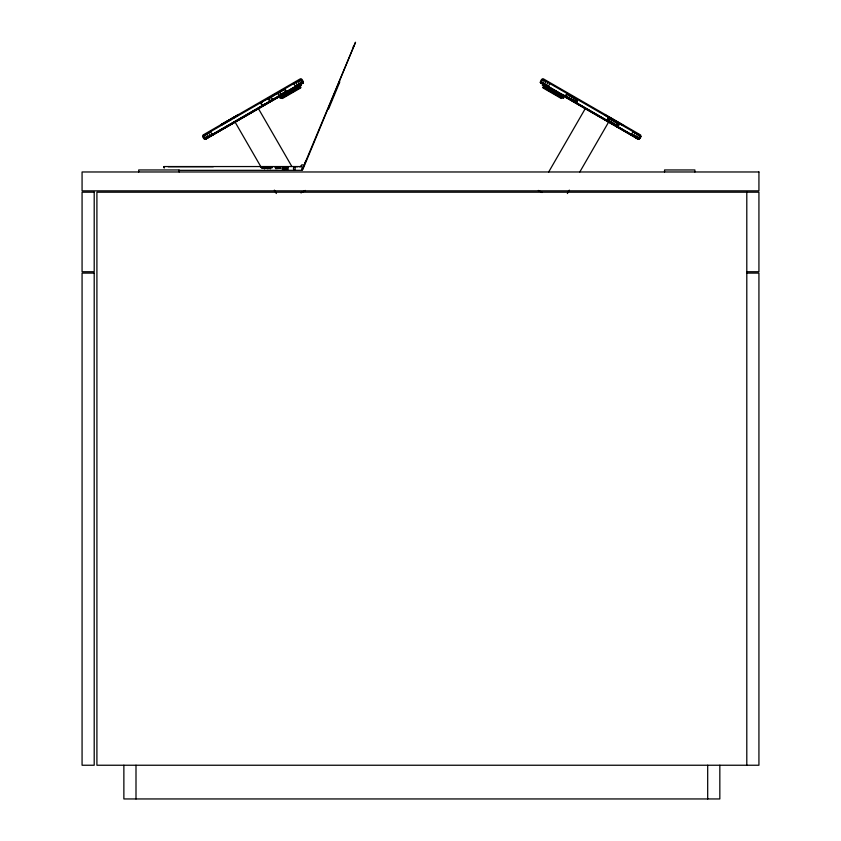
<?xml version="1.0" encoding="UTF-8"?>
<svg xmlns="http://www.w3.org/2000/svg" width="841" height="841" viewBox="0 0 841 841"><rect width="100%" height="100%" fill="white"/><g stroke="black" fill="none" stroke-linecap="round" stroke-linejoin="round"><path stroke-width="1.26" d="M164.405 167.864L163.984 166.55L302.014 166.55L302.014 169.84M163.984 166.917L163.953 167.779L163.984 166.55M547.89 87.18L549.898 83.595M300.563 79.685C302.876 85.814 304.799 82.271 301.614 79.086L202.702 136.189C202.103 137.43 206.161 141.12 205.309 138.439M541.194 82.323C539.438 84.321 541.11 79.17 542.088 79.086L641 136.189C641.41 137.083 637.783 141.099 638.634 138.576M607.665 119.601L608.327 118.465L609.651 118.465L618.146 123.364L618.629 125.172L616.821 125.656L607.665 119.601L608.253 120.337M607.717 119.948L608.18 118.791L609.283 118.497L618.061 123.522L618.471 125.078L616.821 125.656A1.314 1.314 0 0 0 618.629 125.172A1.314 1.314 0 0 0 618.146 123.364L618.061 123.522A1.146 1.146 0 0 1 618.471 125.078L618.629 125.172M272.999 99.07L271.611 99.101A1.262 1.262 0 0 1 270.949 97.955C276.784 89.135 284.952 95.485 272.642 99.133M261.929 102.434C262.035 100.878 272.568 96.063 268.952 101.351C268.521 103.622 258.87 107.028 261.887 102.371M305.704 161.241L304.947 163.091M353.199 47.022L353.704 45.813M302.718 169.756L355.533 42.239L302.255 169.567A1.167 0.82 22.5 0 1 302.234 169.251M328.579 109.036L339.827 81.882M542.35 79.233L540.637 82.26L541.015 83.206M543.128 79.685C542.298 79.758 540.427 84.867 542.151 82.881M544.379 80.41L542.855 84.279L543.286 83.532M546.009 81.346L544.337 85.13L544.758 84.384M547.912 82.45L546.051 86.118L546.482 85.372M549.583 89.934L550.35 88.599M553.788 92.363L554.555 91.028M548.605 172.121L585.315 108.542M604.679 115.228L605.11 114.481M608.327 120.747L608.411 120.599A1.146 1.146 0 0 1 607.99 119.033L607.843 118.949A1.314 1.314 0 0 0 608.327 120.747L607.843 120.263M567.36 193.535L569.325 190.129M579.806 171.963L608.653 122.019M617.262 127.233L617.693 126.486M622.277 125.383L622.697 124.636M621.131 129.461L621.562 128.726M633.178 131.68L631.076 135.212M633.347 135.527L632.916 136.274L635.165 132.825M635.071 136.526L634.64 137.262L637.068 133.919M636.542 137.377L636.111 138.113L638.697 134.865M637.678 138.029L637.247 138.765L638.319 138.397M639.948 135.58C636.143 140.889 639.328 140.09 640.737 136.042M640.684 136.389L639.57 138.323M299.964 167.033L301.919 164.741L304.022 165.309M269.477 100.762L268.91 101.288M203.017 135.023L300.447 78.77M221.015 124.657L238.602 114.502L221.215 125.004M238.718 114.702L220.994 124.636M221.309 125.183L226.807 122.008M229.015 120.747L231.212 119.475M233.409 118.203L235.606 116.931M271.717 96.841L277.088 93.74M204.321 139.007L303.244 81.903M204.458 139.186L303.328 82.103M204.636 139.322L303.359 82.323M204.847 139.406L303.328 82.544M205.067 139.438L303.244 82.754M205.288 139.406L303.107 82.933M295.664 88.841L299.817 86.444M281.577 98.355L300.952 87.17M282.345 98.513L300.752 87.884M301.004 192.915L305.325 190.434M576.432 101.845L576.737 101.729A1.146 1.146 0 0 0 577.336 100.678L576.453 99.354L567.013 94.329M618.755 124.163L609.262 118.602M277.425 93.593L278.455 93.666M282.166 168.61L282.166 167.948M205.54 139.259L202.965 136.042M577.283 100.363L577.336 100.678A1.262 1.262 0 0 1 576.789 101.824C577.883 103.821 543.444 84.331 576.516 101.687A1.262 1.262 0 0 0 577.178 100.542L567.686 94.423A1.209 1.209 0 0 0 566.025 94.865A1.209 1.209 0 0 0 566.466 96.526L575.454 101.687M168.147 166.707L213.309 166.707M294.918 166.707L297.872 166.707M260.5 167.044L272.179 167.044M272.484 167.58L261.593 168.032L271.927 167.727M178.744 170.334L302.014 170.334M746.797 271.748L758.929 271.748L758.929 192.2L96.904 192.2L96.904 765.236L758.929 765.236L758.929 273.104L746.797 273.104M268.395 98.891L269.099 99.017M617.483 125.551L608.463 120.505M567.391 94.297L567.959 94.56A1.209 1.209 0 0 0 566.308 95.012A1.209 1.209 0 0 0 566.75 96.662L575.181 101.551M262.129 104.778L261.54 104.473M576.453 99.354L567.686 94.423M543.254 78.77L640.684 135.023M604.984 114.702L622.571 124.857M604.9 114.849L622.487 125.004M604.795 115.028L622.382 125.183M540.458 81.903L639.37 139.007M540.374 82.103L639.234 139.186M540.342 82.323L639.055 139.322M540.374 82.544L638.855 139.406M540.595 82.933L638.403 139.406M550.287 88.726L554.492 91.143M550.203 88.862L554.408 91.291M550.098 89.051L554.303 91.469M549.972 89.262L554.177 91.69M542.739 87.17L562.114 98.355M542.95 87.884L561.357 98.513M538.377 190.434L542.014 192.526M212.142 134.497L212.615 135.212L210.513 131.68M301.351 79.233L302.855 83.08L302.497 82.323M301.541 82.881L301.972 83.616L302.192 82.502M299.312 80.41L300.836 84.279L300.416 83.532M297.682 81.346L299.364 85.13L298.933 84.384M295.78 82.45L297.682 86.066L297.22 85.372M293.793 83.595L295.801 87.18M258.387 108.542L291.816 166.444M235.049 122.019L261.267 167.422M274.376 190.129L276.342 193.535M226.008 126.486L226.439 127.233M222.14 128.726L222.571 129.461M210.345 135.527L210.776 136.274L208.526 132.825M208.631 136.526L209.062 137.262L206.634 133.919M207.159 137.377L207.58 138.113L204.994 134.865M206.024 138.029C206.886 140.521 203.396 136.337 203.743 135.58M261.33 104.221L261.183 103.59M746.797 192.2L746.797 765.236M719.833 765.236L719.833 798.95L123.869 798.95L123.869 765.236M707.691 765.236L707.691 798.95M694.887 171.974L694.887 169.956L664.548 169.956L664.548 171.974M294.865 166.55C296.232 171.701 292.353 171.711 293.782 166.55M284.1 167.454L284.1 169.525M270.182 167.58L270.182 168.894M267.88 167.58L267.88 168.894M267.249 168.168L265.104 168.168M264.431 167.58L264.431 168.894M179.144 171.974L179.144 169.956L138.702 169.956L138.702 171.974M136 765.236L136 798.95M577.063 100.542A1.146 1.146 0 0 1 576.453 101.582M607.99 119.033A1.146 1.146 0 0 1 609.557 118.613L609.651 118.465A1.314 1.314 0 0 0 607.843 118.949M618.471 125.078A1.146 1.146 0 0 1 616.916 125.498M302.361 168.957A1.167 0.82 22.5 0 1 302.602 168.747M542.392 85.193L563.575 98.008L542.392 85.193M283.827 89.64L280.799 91.385A1.367 1.367 0 0 0 280.305 93.256A1.367 1.367 0 0 0 282.177 93.761L285.194 92.016A1.367 1.367 0 0 0 285.698 90.145A1.367 1.367 0 0 0 283.827 89.64M283.911 89.798L280.894 91.543A1.188 1.188 0 0 0 280.463 93.172A1.188 1.188 0 0 0 282.082 93.603L285.099 91.858A1.188 1.188 0 0 0 285.541 90.239A1.188 1.188 0 0 0 283.911 89.798M301.309 85.193L280.127 98.008L301.309 85.193M279.727 167.927L275.585 167.853L279.727 167.927M280.295 168.274L275.753 168.663L275.028 167.285L280.295 167.285L280.295 168.274M288.127 167.275L282.366 167.275L282.366 169.241L288.127 169.241L288.127 167.275M287.443 167.769L283.007 168.095L287.443 167.769M758.929 171.974L82.071 171.974L82.071 190.854L758.929 190.854L758.929 171.974M94.203 192.2L82.071 192.2L82.071 271.748L94.203 271.748L94.203 192.2M94.203 273.104L82.071 273.104L82.071 765.236L94.203 765.236L94.203 273.104"/></g></svg>
